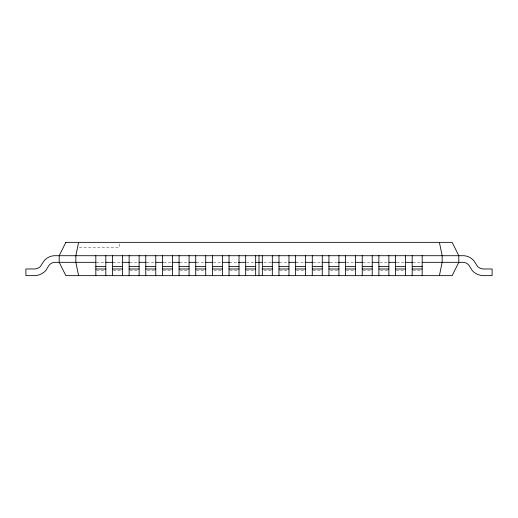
<?xml version="1.0" encoding="UTF-8"?>
<svg xmlns="http://www.w3.org/2000/svg" width="518" height="518" viewBox="0 0 518 518"><rect width="100%" height="100%" fill="white"/><g stroke="black" fill="none" stroke-linecap="round" stroke-linejoin="round"><path stroke-width="0.39" stroke-dasharray="2.59 1.94" d="M79.338 247.209L119.47 247.209L119.47 243.738M96.601 262.328L105.05 262.328M113.053 262.328L121.141 262.328M129.759 262.328L138.118 262.328M146.717 262.328L155.102 262.328M163.682 262.328L171.762 262.328M179.837 262.328L188.727 262.328M196.497 262.328L204.953 262.328M213.332 262.328L221.84 262.328M229.506 262.328L237.995 262.328M246.451 262.328L254.15 262.328M263.85 262.328L271.549 262.328M279.597 262.328L288.494 262.328M296.16 262.328L304.668 262.328M313.047 262.328L321.503 262.328M330.083 262.328L337.38 262.328M346.238 262.328L355.128 262.328M362.898 262.328L371.283 262.328M379.882 262.328L388.241 262.328M396.859 262.328L404.946 262.328M412.95 262.328L421.399 262.328M96.601 270.752L105.05 270.752M113.248 270.752L121.704 270.752M129.901 270.752L137.581 270.752M147.319 270.752L154.999 270.752M163.196 270.752L171.652 270.752M179.85 270.752L188.299 270.752M196.497 270.752L204.953 270.752M213.915 270.752L221.6 270.752M229.798 270.752L238.254 270.752M246.451 270.752L254.131 270.752M263.869 270.752L271.549 270.752M279.746 270.752L288.202 270.752M296.4 270.752L304.849 270.752M313.047 270.752L321.503 270.752M330.465 270.752L338.15 270.752M346.348 270.752L354.804 270.752M363.001 270.752L370.681 270.752M380.419 270.752L388.099 270.752M396.296 270.752L404.752 270.752M412.95 270.752L421.399 270.752"/><path stroke-width="0.78" d="M78.606 242.353L75.848 255.672L75.848 262.328L78.606 275.647M439.394 275.647L442.152 262.328L442.152 255.672L439.394 242.353M96.07 262.328L55.037 262.328A7.511 7.511 0 0 0 48.666 265.857L45.61 270.752A15.689 15.689 0 0 1 34.227 275.647L25.9 275.647L25.9 268.991L34.835 268.965A9.02 9.02 0 0 0 40.339 266.602L43.693 261.344A14.174 14.174 0 0 1 53.846 255.717L464.154 255.717A14.174 14.174 0 0 1 474.307 261.344L477.661 266.602A9.02 9.02 0 0 0 483.164 268.965L492.1 268.991L492.1 275.647L483.773 275.647A15.689 15.689 0 0 1 472.39 270.752L469.334 265.857A7.511 7.511 0 0 0 462.962 262.328L422.17 262.328M105.776 262.328L113.053 262.328M121.944 262.328L129.228 262.328M138.928 262.328L146.206 262.328M155.912 262.328L163.189 262.328M172.086 262.328L179.364 262.328M189.07 262.328L196.348 262.328M205.245 262.328L212.522 262.328M222.228 262.328L229.506 262.328M238.403 262.328L245.681 262.328M255.672 262.328L262.231 262.328M271.924 262.328L279.196 262.328M288.889 262.328L296.16 262.328M305.044 262.328L312.315 262.328M322.008 262.328L329.273 262.328M338.163 262.328L345.435 262.328M355.128 262.328L362.393 262.328M372.086 262.328L378.548 262.328M389.05 262.328L396.322 262.328M405.205 262.328L412.477 262.328M95.83 266.563L105.821 266.563M112.477 266.563L122.468 266.563M129.131 266.563L139.122 266.563M145.778 266.563L155.769 266.563M162.432 266.563L172.423 266.563M179.079 266.563L189.07 266.563M195.733 266.563L205.717 266.563M212.38 266.563L222.371 266.563M229.027 266.563L239.018 266.563M245.681 266.563L255.672 266.563M262.328 266.563L272.319 266.563M278.982 266.563L288.973 266.563M295.629 266.563L305.62 266.563M312.283 266.563L322.267 266.563M328.93 266.563L338.921 266.563M345.577 266.563L355.568 266.563M362.231 266.563L372.222 266.563M378.878 266.563L388.869 266.563M395.532 266.563L405.523 266.563M412.179 266.563L422.17 266.563M95.83 268.991L105.821 268.991M112.477 268.991L122.468 268.991M129.131 268.991L139.122 268.991M145.778 268.991L155.769 268.991M162.432 268.991L172.423 268.991M179.079 268.991L189.07 268.991M195.733 268.991L205.717 268.991M212.38 268.991L222.371 268.991M229.027 268.991L239.018 268.991M245.681 268.991L255.672 268.991M262.328 268.991L272.319 268.991M278.982 268.991L288.973 268.991M295.629 268.991L305.62 268.991M312.283 268.991L322.267 268.991M328.93 268.991L338.921 268.991M345.577 268.991L355.568 268.991M362.231 268.991L372.222 268.991M378.878 268.991L388.869 268.991M395.532 268.991L405.523 268.991M412.179 268.991L422.17 268.991M422.17 255.672L422.17 275.647M412.179 255.672L412.179 275.647M405.523 255.672L405.523 275.647M395.532 255.672L395.532 275.647M388.869 255.672L388.869 275.647M378.878 255.672L378.878 275.647M372.222 255.672L372.222 275.647M362.231 255.672L362.231 275.647M355.568 255.672L355.568 275.647M345.577 255.672L345.577 275.647M338.921 255.672L338.921 275.647M328.93 255.672L328.93 275.647M322.267 255.672L322.267 275.647M312.283 255.672L312.283 275.647M305.62 255.672L305.62 275.647M295.629 255.672L295.629 275.647M288.973 255.672L288.973 275.647M278.982 255.672L278.982 275.647M272.319 255.672L272.319 275.647M262.328 255.672L262.328 275.647M259 255.672L259 275.647M255.672 255.672L255.672 275.647M245.681 255.672L245.681 275.647M239.018 255.672L239.018 275.647M229.027 255.672L229.027 275.647M222.371 255.672L222.371 275.647M212.38 255.672L212.38 275.647M205.717 255.672L205.717 275.647M195.733 255.672L195.733 275.647M189.07 255.672L189.07 275.647M179.079 255.672L179.079 275.647M172.423 255.672L172.423 275.647M162.432 255.672L162.432 275.647M155.769 255.672L155.769 275.647M145.778 255.672L145.778 275.647M139.122 255.672L139.122 275.647M129.131 255.672L129.131 275.647M122.468 255.672L122.468 275.647M112.477 255.672L112.477 275.647M105.821 255.672L105.821 275.647M95.83 255.672L95.83 275.647M65.857 242.353L59.201 255.672L59.201 262.328L65.857 275.647L452.143 275.647L458.799 262.328L458.799 255.672L452.143 242.353L65.857 242.353"/></g></svg>
